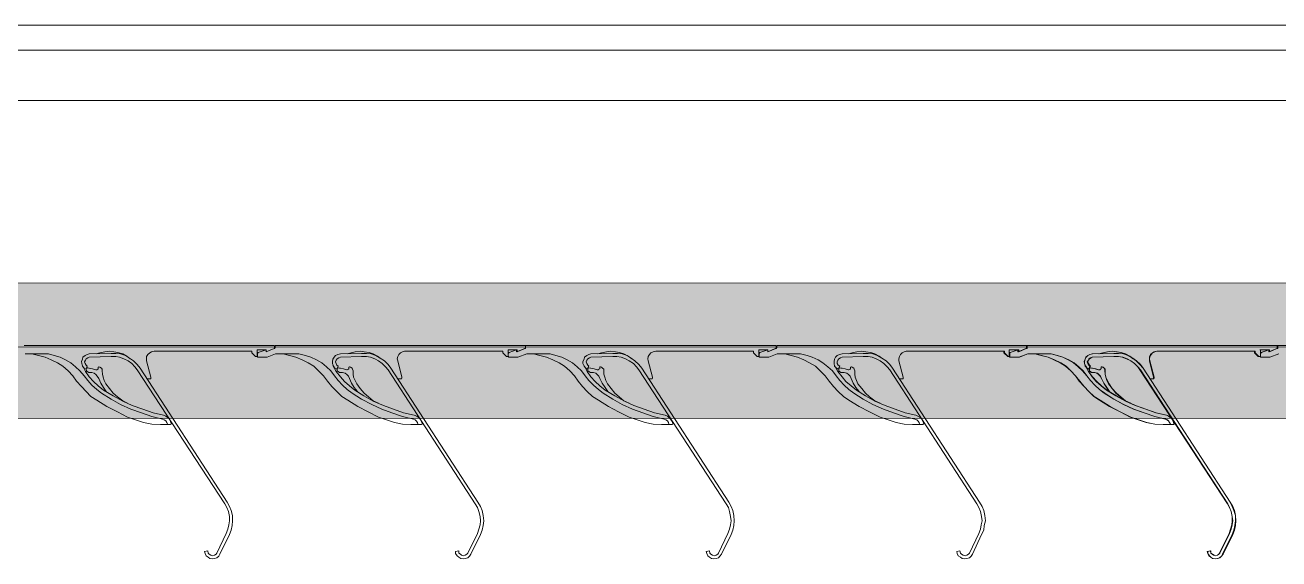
# Model space of a CAD drawing. Header units: centimetres. Extents: x -6341 to 23117, y -10090 to 8065.
# Drawn here: x 4873.56 to 4923.55, y -4090.15 to -4068.87 of the extents above; entities that cross this region are included whole.
import ezdxf

# ---------------------------------------------------------------- set-up
doc = ezdxf.new("R2010")
doc.units = ezdxf.units.CM
doc.header["$LTSCALE"] = 12.7
doc.layers.add('B Général', color=7, linetype='Continuous', lineweight=5)

# ---------------------------------------------------------------- blocks, each defined once
blk = doc.blocks.new('Groupe-200-1')
at = {"layer": 'B Général', "color": 7, "linetype": 'Continuous', "lineweight": 5}
for p, q in [((4883.461, -4081.638), (4873.513, -4081.638)), ((4893.452, -4081.638), (4883.524, -4081.638)), ((4903.464, -4081.638), (4893.515, -4081.638)), ((4913.454, -4081.638), (4903.527, -4081.638)), ((4923.445, -4081.638), (4913.497, -4081.638)), ((4923.445, -4081.638), (4913.518, -4081.638)), ((4933.457, -4081.638), (4923.508, -4081.638)), ((4873.555, -4081.976), (4874.254, -4081.976)), ((4876.116, -4081.976), (4876.984, -4081.955)), ((4876.984, -4082.082), (4876.116, -4082.103)), ((4878.699, -4081.871), (4882.593, -4081.871)), ((4882.805, -4082.082), (4882.805, -4081.807)), ((4883.207, -4082.103), (4883.546, -4081.976)), ((4883.546, -4081.976), (4884.244, -4081.976)), ((4886.128, -4081.976), (4886.975, -4081.955)), ((4886.975, -4082.082), (4886.128, -4082.103)), ((4888.689, -4081.871), (4892.605, -4081.871)), ((4892.817, -4082.082), (4892.817, -4081.807)), ((4893.198, -4082.103), (4893.557, -4081.976)), ((4893.557, -4081.976), (4894.256, -4081.976)), ((4896.119, -4081.976), (4896.986, -4081.955)), ((4896.986, -4082.082), (4896.119, -4082.103)), ((4898.701, -4081.871), (4902.596, -4081.871)), ((4902.807, -4082.082), (4902.807, -4081.807)), ((4903.21, -4082.103), (4903.548, -4081.976)), ((4903.548, -4081.976), (4904.247, -4081.976)), ((4906.13, -4081.976), (4906.977, -4081.955)), ((4906.977, -4082.082), (4906.13, -4082.103)), ((4908.692, -4081.871), (4912.608, -4081.871)), ((4912.798, -4082.082), (4912.798, -4081.807)), ((4912.798, -4082.082), (4912.798, -4081.807)), ((4913.179, -4082.103), (4913.539, -4081.976)), ((4913.2, -4082.103), (4913.539, -4081.976)), ((4913.539, -4081.976), (4914.237, -4081.976)), ((4916.1, -4081.976), (4916.968, -4081.955)), ((4916.968, -4082.082), (4916.1, -4082.103)), ((4916.121, -4081.976), (4916.968, -4081.955)), ((4916.968, -4082.082), (4916.121, -4082.103)), ((4918.682, -4081.871), (4922.577, -4081.871)), ((4918.682, -4081.871), (4922.598, -4081.871)), ((4922.81, -4082.082), (4922.81, -4081.807)), ((4923.191, -4082.103), (4923.551, -4081.976)), ((4876.031, -4082.463), (4875.989, -4082.59)), ((4881.514, -4087.945), (4878.021, -4082.611)), ((4878.148, -4082.548), (4881.619, -4087.882)), ((4886.043, -4082.463), (4885.98, -4082.59)), ((4891.504, -4087.945), (4888.033, -4082.611)), ((4888.139, -4082.548), (4891.61, -4087.882)), ((4896.034, -4082.463), (4895.97, -4082.59)), ((4901.516, -4087.945), (4898.024, -4082.611)), ((4898.151, -4082.548), (4901.622, -4087.882)), ((4906.046, -4082.463), (4905.982, -4082.59)), ((4911.507, -4087.945), (4908.035, -4082.611)), ((4908.141, -4082.548), (4911.613, -4087.882)), ((4916.015, -4082.463), (4915.973, -4082.59)), ((4916.036, -4082.463), (4915.973, -4082.59)), ((4921.497, -4087.945), (4918.005, -4082.611)), ((4921.519, -4087.945), (4918.026, -4082.611)), ((4918.132, -4082.548), (4921.603, -4087.882)), ((4918.132, -4082.548), (4921.603, -4087.882)), ((4907.655, -4083.945), (4907.443, -4083.839)), ((4918.936, -4084.792), (4919.254, -4084.792)), ((4881.196, -4089.914), (4881.577, -4089.131)), ((4891.208, -4089.914), (4891.589, -4089.131)), ((4901.199, -4089.914), (4901.58, -4089.131)), ((4911.21, -4089.914), (4911.591, -4089.131)), ((4921.18, -4089.914), (4921.561, -4089.131)), ((4921.201, -4089.914), (4921.582, -4089.131)), ((4881.704, -4089.173), (4881.323, -4089.956)), ((4891.716, -4089.173), (4891.335, -4089.956)), ((4901.707, -4089.173), (4901.326, -4089.956)), ((4911.697, -4089.173), (4911.337, -4089.956)), ((4921.688, -4089.173), (4921.307, -4089.956)), ((4921.709, -4089.173), (4921.328, -4089.956)), ((4880.709, -4089.85), (4880.836, -4089.829)), ((4890.721, -4089.85), (4890.848, -4089.829)), ((4900.712, -4089.85), (4900.839, -4089.829)), ((4910.702, -4089.85), (4910.829, -4089.829)), ((4920.693, -4089.85), (4920.82, -4089.829)), ((4920.714, -4089.85), (4920.841, -4089.829))]:
    blk.add_line(p, q, dxfattribs=at)
at = {"layer": 'B Général', "color": 7, "linetype": 'Continuous', "lineweight": 5, "flags": 128}
for points in [[(4882.805, -4081.807), (4883.165, -4081.807), (4883.165, -4081.892), (4883.482, -4081.765), (4883.503, -4081.765), (4883.503, -4081.722), (4883.503, -4081.68), (4883.482, -4081.638), (4883.461, -4081.638)], [(4882.826, -4082.061), (4882.826, -4081.976), (4882.826, -4081.955), (4882.847, -4081.913), (4883.165, -4081.807), (4883.165, -4081.892), (4883.482, -4081.765), (4883.503, -4081.765), (4883.525, -4081.722), (4883.525, -4081.638)], [(4892.817, -4081.807), (4893.177, -4081.807), (4893.177, -4081.892), (4893.473, -4081.765), (4893.494, -4081.765), (4893.515, -4081.722), (4893.515, -4081.68), (4893.494, -4081.638), (4893.452, -4081.638)], [(4892.817, -4082.061), (4892.817, -4081.976), (4892.817, -4081.955), (4892.859, -4081.913), (4893.155, -4081.807), (4893.155, -4081.892), (4893.494, -4081.765), (4893.515, -4081.765), (4893.515, -4081.722), (4893.515, -4081.638)], [(4902.807, -4081.807), (4903.167, -4081.807), (4903.167, -4081.892), (4903.463, -4081.765), (4903.485, -4081.765), (4903.506, -4081.722), (4903.506, -4081.68), (4903.485, -4081.638), (4903.463, -4081.638)], [(4902.829, -4082.061), (4902.829, -4081.976), (4902.829, -4081.955), (4902.85, -4081.913), (4903.167, -4081.807), (4903.167, -4081.892), (4903.485, -4081.765), (4903.506, -4081.765), (4903.527, -4081.722), (4903.527, -4081.638)], [(4912.798, -4081.807), (4913.179, -4081.807), (4913.179, -4081.892), (4913.475, -4081.765), (4913.497, -4081.765), (4913.497, -4081.722), (4913.497, -4081.68), (4913.497, -4081.638), (4913.454, -4081.638)], [(4912.798, -4081.807), (4913.158, -4081.807), (4913.158, -4081.892), (4913.454, -4081.765), (4913.475, -4081.765), (4913.497, -4081.722), (4913.497, -4081.68), (4913.475, -4081.638), (4913.433, -4081.638)], [(4912.798, -4082.061), (4912.798, -4081.976), (4912.798, -4081.955), (4912.84, -4081.913), (4913.137, -4081.807), (4913.137, -4081.892), (4913.475, -4081.765), (4913.497, -4081.765), (4913.497, -4081.722), (4913.497, -4081.638)], [(4912.819, -4082.061), (4912.819, -4081.976), (4912.819, -4081.955), (4912.84, -4081.913), (4913.158, -4081.807), (4913.158, -4081.892), (4913.475, -4081.765), (4913.518, -4081.765), (4913.518, -4081.722), (4913.518, -4081.638)], [(4922.789, -4081.807), (4923.149, -4081.807), (4923.149, -4081.892), (4923.466, -4081.765), (4923.487, -4081.765), (4923.487, -4081.722), (4923.487, -4081.68), (4923.466, -4081.638), (4923.445, -4081.638)], [(4922.81, -4082.061), (4922.81, -4081.976), (4922.81, -4081.955), (4922.831, -4081.913), (4923.149, -4081.807), (4923.149, -4081.892), (4923.466, -4081.765), (4923.487, -4081.765), (4923.508, -4081.722), (4923.508, -4081.638)], [(4922.81, -4081.807), (4923.17, -4081.807), (4923.17, -4081.892), (4923.466, -4081.765), (4923.487, -4081.765), (4923.508, -4081.722), (4923.508, -4081.68), (4923.487, -4081.638), (4923.445, -4081.638)], [(4922.81, -4082.061), (4922.81, -4081.976), (4922.81, -4081.955), (4922.852, -4081.913), (4923.149, -4081.807), (4923.149, -4081.892), (4923.487, -4081.765), (4923.508, -4081.765), (4923.508, -4081.722), (4923.508, -4081.638)], [(4873.576, -4081.976), (4873.83, -4081.976), (4874.084, -4082.04), (4874.359, -4082.103), (4874.592, -4082.209), (4874.846, -4082.336), (4875.058, -4082.463), (4875.27, -4082.654), (4875.46, -4082.844), (4875.608, -4083.056), (4875.799, -4083.268), (4875.989, -4083.479), (4876.18, -4083.67), (4876.413, -4083.818), (4876.815, -4084.072), (4877.238, -4084.284), (4877.64, -4084.495)], [(4874.254, -4081.976), (4874.486, -4081.976), (4874.719, -4082.04), (4874.952, -4082.103), (4875.164, -4082.209), (4875.375, -4082.336), (4875.566, -4082.484), (4875.735, -4082.654), (4875.905, -4082.844), (4876.053, -4083.035), (4876.222, -4083.225), (4876.413, -4083.395), (4876.603, -4083.543), (4876.984, -4083.776), (4877.365, -4083.987), (4877.767, -4084.178), (4878.191, -4084.326), (4878.614, -4084.474), (4879.037, -4084.58), (4879.101, -4084.601), (4879.164, -4084.643), (4879.207, -4084.707), (4879.228, -4084.77), (4879.228, -4084.792), (4879.27, -4084.792), (4879.334, -4084.792), (4879.355, -4084.792), (4879.376, -4084.77), (4879.376, -4084.749), (4879.355, -4084.665), (4879.312, -4084.58), (4879.228, -4084.516), (4879.164, -4084.453), (4879.08, -4084.411), (4878.656, -4084.326), (4878.254, -4084.178), (4877.831, -4084.03), (4877.45, -4083.86), (4877.069, -4083.649), (4876.688, -4083.416), (4876.476, -4083.246), (4876.286, -4083.077), (4876.116, -4082.887), (4875.968, -4082.675), (4875.841, -4082.442)], [(4875.989, -4082.59), (4875.904, -4082.527), (4875.841, -4082.463), (4875.82, -4082.357), (4875.799, -4082.273), (4875.841, -4082.188), (4875.862, -4082.103), (4875.947, -4082.04), (4876.031, -4081.998), (4876.116, -4081.976)], [(4876.116, -4082.103), (4876.053, -4082.125), (4875.989, -4082.167), (4875.968, -4082.23), (4875.926, -4082.294), (4875.947, -4082.357), (4875.989, -4082.421), (4876.031, -4082.463)], [(4876.391, -4081.976), (4876.54, -4081.934), (4876.73, -4081.892), (4876.921, -4081.871), (4877.09, -4081.892), (4877.259, -4081.913), (4877.45, -4081.976), (4877.619, -4082.061), (4877.746, -4082.167)], [(4876.984, -4081.955), (4877.174, -4081.955), (4877.365, -4081.976), (4877.555, -4082.04), (4877.725, -4082.146), (4877.873, -4082.252), (4878.021, -4082.4), (4878.148, -4082.548)], [(4878.021, -4082.611), (4877.936, -4082.484), (4877.809, -4082.357), (4877.661, -4082.252), (4877.492, -4082.167), (4877.323, -4082.103), (4877.174, -4082.082), (4876.984, -4082.082)], [(4878.423, -4082.971), (4878.529, -4082.971), (4878.572, -4082.971), (4878.572, -4082.929), (4878.572, -4082.908), (4878.402, -4082.252), (4878.402, -4082.167), (4878.402, -4082.082), (4878.445, -4081.998), (4878.529, -4081.934), (4878.593, -4081.892), (4878.699, -4081.871)], [(4882.593, -4081.871), (4882.593, -4081.934), (4882.741, -4082.082), (4882.805, -4082.082)], [(4882.826, -4082.061), (4882.826, -4082.103), (4882.868, -4082.103), (4883.144, -4082.103), (4883.207, -4082.103)], [(4883.567, -4081.976), (4883.842, -4081.976), (4884.096, -4082.04), (4884.35, -4082.103), (4884.604, -4082.209), (4884.837, -4082.336), (4885.07, -4082.463), (4885.26, -4082.654), (4885.451, -4082.844), (4885.62, -4083.056), (4885.789, -4083.268), (4885.98, -4083.479), (4886.191, -4083.67), (4886.424, -4083.818), (4886.826, -4084.072), (4887.229, -4084.284), (4887.652, -4084.495)], [(4884.244, -4081.976), (4884.477, -4081.976), (4884.731, -4082.04)], [(4884.731, -4082.04), (4884.943, -4082.103), (4885.175, -4082.209), (4885.387, -4082.336), (4885.578, -4082.484), (4885.747, -4082.654), (4885.895, -4082.844), (4886.043, -4083.035), (4886.213, -4083.225), (4886.403, -4083.395), (4886.594, -4083.543), (4886.975, -4083.776), (4887.377, -4083.987), (4887.779, -4084.178), (4888.181, -4084.326), (4888.604, -4084.474), (4889.049, -4084.58), (4889.112, -4084.601), (4889.155, -4084.643), (4889.197, -4084.707), (4889.218, -4084.77), (4889.239, -4084.792), (4889.261, -4084.792), (4889.324, -4084.792), (4889.366, -4084.792), (4889.388, -4084.77), (4889.388, -4084.749), (4889.366, -4084.665), (4889.303, -4084.58), (4889.239, -4084.516), (4889.176, -4084.453), (4889.07, -4084.411), (4888.647, -4084.326), (4888.245, -4084.178), (4887.842, -4084.03), (4887.44, -4083.86), (4887.059, -4083.649), (4886.699, -4083.416), (4886.488, -4083.246), (4886.297, -4083.077), (4886.128, -4082.887), (4885.959, -4082.675), (4885.832, -4082.442)], [(4885.98, -4082.59), (4885.895, -4082.527), (4885.853, -4082.463), (4885.81, -4082.357), (4885.81, -4082.273), (4885.832, -4082.188), (4885.874, -4082.103), (4885.937, -4082.04), (4886.022, -4081.998), (4886.128, -4081.976)], [(4886.128, -4082.103), (4886.064, -4082.125), (4886.001, -4082.167), (4885.959, -4082.23), (4885.937, -4082.294), (4885.959, -4082.357), (4885.98, -4082.421), (4886.043, -4082.463)], [(4886.403, -4081.976), (4886.551, -4081.934), (4886.721, -4081.892), (4886.911, -4081.871), (4887.08, -4081.892), (4887.271, -4081.913), (4887.44, -4081.976), (4887.61, -4082.061), (4887.758, -4082.167)], [(4886.975, -4081.955), (4887.165, -4081.955), (4887.356, -4081.976), (4887.546, -4082.04), (4887.715, -4082.146), (4887.885, -4082.252), (4888.033, -4082.4), (4888.139, -4082.548)], [(4888.033, -4082.611), (4887.927, -4082.484), (4887.8, -4082.357), (4887.652, -4082.252), (4887.504, -4082.167), (4887.334, -4082.103), (4887.165, -4082.082), (4886.975, -4082.082)], [(4888.414, -4082.971), (4888.541, -4082.971), (4888.562, -4082.971), (4888.583, -4082.929), (4888.583, -4082.908), (4888.414, -4082.252), (4888.393, -4082.167), (4888.414, -4082.082), (4888.456, -4081.998), (4888.52, -4081.934), (4888.604, -4081.892), (4888.689, -4081.871)], [(4892.605, -4081.871), (4892.605, -4081.934), (4892.753, -4082.082), (4892.817, -4082.082)], [(4892.817, -4082.061), (4892.838, -4082.103), (4892.859, -4082.103), (4893.134, -4082.103), (4893.198, -4082.103)], [(4893.558, -4081.976), (4893.833, -4081.976), (4894.087, -4082.04), (4894.341, -4082.103), (4894.595, -4082.209), (4894.849, -4082.336), (4895.06, -4082.463), (4895.272, -4082.654), (4895.463, -4082.844), (4895.611, -4083.056), (4895.78, -4083.268), (4895.971, -4083.479), (4896.182, -4083.67), (4896.415, -4083.818), (4896.817, -4084.072), (4897.219, -4084.284), (4897.643, -4084.495)], [(4894.256, -4081.976), (4894.489, -4081.976), (4894.722, -4082.04), (4894.954, -4082.103), (4895.166, -4082.209), (4895.378, -4082.336), (4895.568, -4082.484), (4895.738, -4082.654), (4895.886, -4082.844), (4896.034, -4083.035), (4896.224, -4083.225), (4896.415, -4083.395), (4896.605, -4083.543), (4896.986, -4083.776), (4897.367, -4083.987), (4897.77, -4084.178), (4898.193, -4084.326), (4898.595, -4084.474), (4899.04, -4084.58), (4899.103, -4084.601), (4899.167, -4084.643), (4899.209, -4084.707), (4899.23, -4084.77), (4899.23, -4084.792), (4899.272, -4084.792), (4899.336, -4084.792), (4899.357, -4084.792), (4899.378, -4084.77), (4899.378, -4084.749), (4899.357, -4084.665), (4899.294, -4084.58), (4899.23, -4084.516), (4899.167, -4084.453), (4899.082, -4084.411), (4898.659, -4084.326), (4898.235, -4084.178), (4897.833, -4084.03), (4897.452, -4083.86), (4897.071, -4083.649), (4896.69, -4083.416), (4896.478, -4083.246), (4896.288, -4083.077), (4896.119, -4082.887), (4895.97, -4082.675), (4895.843, -4082.442)], [(4895.97, -4082.59), (4895.907, -4082.527), (4895.843, -4082.463), (4895.801, -4082.357), (4895.801, -4082.273), (4895.843, -4082.188), (4895.865, -4082.103), (4895.949, -4082.04), (4896.034, -4081.998), (4896.119, -4081.976)], [(4896.119, -4082.103), (4896.055, -4082.125), (4895.992, -4082.167), (4895.949, -4082.23), (4895.928, -4082.294), (4895.949, -4082.357), (4895.992, -4082.421), (4896.034, -4082.463)], [(4896.394, -4081.976), (4896.542, -4081.934), (4896.732, -4081.892), (4896.902, -4081.871), (4897.092, -4081.892), (4897.262, -4081.913)], [(4896.986, -4081.955), (4897.177, -4081.955), (4897.367, -4081.976), (4897.558, -4082.04), (4897.727, -4082.146), (4897.875, -4082.252), (4898.024, -4082.4), (4898.151, -4082.548)], [(4898.024, -4082.611), (4897.939, -4082.484), (4897.812, -4082.357), (4897.643, -4082.252), (4897.494, -4082.167), (4897.325, -4082.103), (4897.156, -4082.082), (4896.986, -4082.082)], [(4897.262, -4081.913), (4897.431, -4081.976), (4897.6, -4082.061), (4897.749, -4082.167)], [(4898.426, -4082.971), (4898.532, -4082.971), (4898.553, -4082.971), (4898.574, -4082.929), (4898.574, -4082.908), (4898.405, -4082.252), (4898.384, -4082.167), (4898.405, -4082.082), (4898.447, -4081.998), (4898.511, -4081.934), (4898.595, -4081.892), (4898.701, -4081.871)], [(4902.596, -4081.871), (4902.596, -4081.934), (4902.744, -4082.082), (4902.807, -4082.082)], [(4902.829, -4082.061), (4902.829, -4082.103), (4902.871, -4082.103), (4903.125, -4082.103), (4903.21, -4082.103)], [(4903.569, -4081.976), (4903.844, -4081.976), (4904.098, -4082.04), (4904.352, -4082.103), (4904.606, -4082.209), (4904.839, -4082.336), (4905.072, -4082.463), (4905.263, -4082.654), (4905.453, -4082.844), (4905.622, -4083.056), (4905.792, -4083.268), (4905.982, -4083.479), (4906.194, -4083.67), (4906.406, -4083.818), (4906.808, -4084.072), (4907.231, -4084.284), (4907.654, -4084.495)], [(4904.247, -4081.976), (4904.48, -4081.976), (4904.734, -4082.04), (4904.945, -4082.103), (4905.178, -4082.209), (4905.369, -4082.336), (4905.559, -4082.484), (4905.75, -4082.654), (4905.898, -4082.844), (4906.046, -4083.035), (4906.215, -4083.225), (4906.406, -4083.395), (4906.596, -4083.543), (4906.977, -4083.776), (4907.358, -4083.987), (4907.782, -4084.178), (4908.184, -4084.326), (4908.607, -4084.474), (4909.03, -4084.58), (4909.115, -4084.601), (4909.157, -4084.643), (4909.2, -4084.707), (4909.221, -4084.77), (4909.242, -4084.792), (4909.263, -4084.792), (4909.327, -4084.792), (4909.369, -4084.792), (4909.369, -4084.77), (4909.39, -4084.749), (4909.348, -4084.665), (4909.306, -4084.58), (4909.242, -4084.516), (4909.157, -4084.453), (4909.073, -4084.411), (4908.649, -4084.326), (4908.247, -4084.178), (4907.845, -4084.03), (4907.443, -4083.86), (4907.062, -4083.649), (4906.702, -4083.416), (4906.49, -4083.246), (4906.279, -4083.077), (4906.131, -4082.887), (4905.961, -4082.675), (4905.834, -4082.442)], [(4905.982, -4082.59), (4905.898, -4082.527), (4905.834, -4082.463), (4905.813, -4082.357), (4905.813, -4082.273), (4905.834, -4082.188), (4905.876, -4082.103), (4905.94, -4082.04), (4906.025, -4081.998), (4906.13, -4081.976)], [(4906.13, -4082.103), (4906.067, -4082.125), (4906.003, -4082.167), (4905.961, -4082.23), (4905.94, -4082.294), (4905.94, -4082.357), (4905.982, -4082.421), (4906.046, -4082.463)], [(4906.385, -4081.976), (4906.533, -4081.934), (4906.723, -4081.892), (4906.914, -4081.871), (4907.083, -4081.892), (4907.274, -4081.913), (4907.443, -4081.976), (4907.612, -4082.061), (4907.76, -4082.167)], [(4906.977, -4081.955), (4907.168, -4081.955), (4907.358, -4081.976), (4907.549, -4082.04), (4907.718, -4082.146), (4907.887, -4082.252), (4908.035, -4082.4), (4908.141, -4082.548)], [(4908.035, -4082.611), (4907.93, -4082.484), (4907.803, -4082.357), (4907.654, -4082.252), (4907.485, -4082.167), (4907.337, -4082.103), (4907.168, -4082.082), (4906.977, -4082.082)], [(4908.417, -4082.971), (4908.544, -4082.971), (4908.565, -4082.971), (4908.565, -4082.929), (4908.565, -4082.908), (4908.395, -4082.252), (4908.395, -4082.167), (4908.417, -4082.082), (4908.459, -4081.998), (4908.522, -4081.934), (4908.607, -4081.892), (4908.692, -4081.871)], [(4912.586, -4081.871), (4912.586, -4081.934), (4912.735, -4082.082), (4912.798, -4082.082)], [(4912.608, -4081.871), (4912.608, -4081.934), (4912.756, -4082.082), (4912.798, -4082.082)], [(4912.798, -4082.061), (4912.819, -4082.103), (4912.862, -4082.103), (4913.116, -4082.103), (4913.179, -4082.103)], [(4912.819, -4082.061), (4912.819, -4082.103), (4912.862, -4082.103), (4913.137, -4082.103), (4913.2, -4082.103)], [(4913.56, -4081.976), (4913.814, -4081.976), (4914.068, -4082.04), (4914.343, -4082.103), (4914.576, -4082.209), (4914.83, -4082.336), (4915.042, -4082.463), (4915.253, -4082.654), (4915.444, -4082.844), (4915.592, -4083.056), (4915.783, -4083.268), (4915.973, -4083.479), (4916.164, -4083.67), (4916.396, -4083.818), (4916.799, -4084.072), (4917.222, -4084.284), (4917.624, -4084.495)], [(4913.56, -4081.976), (4913.835, -4081.976), (4914.089, -4082.04), (4914.343, -4082.103), (4914.597, -4082.209), (4914.851, -4082.336), (4915.063, -4082.463), (4915.253, -4082.654), (4915.444, -4082.844), (4915.613, -4083.056), (4915.783, -4083.268), (4915.973, -4083.479), (4916.185, -4083.67), (4916.418, -4083.818), (4916.82, -4084.072), (4917.222, -4084.284), (4917.645, -4084.495)], [(4914.237, -4081.976), (4914.47, -4081.976), (4914.703, -4082.04), (4914.936, -4082.103), (4915.148, -4082.209), (4915.359, -4082.336), (4915.55, -4082.484), (4915.719, -4082.654), (4915.888, -4082.844), (4916.037, -4083.035), (4916.206, -4083.225), (4916.396, -4083.395), (4916.587, -4083.543), (4916.968, -4083.776), (4917.349, -4083.987), (4917.751, -4084.178), (4918.174, -4084.326), (4918.598, -4084.474), (4919.021, -4084.58), (4919.085, -4084.601), (4919.148, -4084.643), (4919.19, -4084.707), (4919.212, -4084.77), (4919.212, -4084.792), (4919.254, -4084.792), (4919.317, -4084.792), (4919.339, -4084.792), (4919.36, -4084.77), (4919.36, -4084.749), (4919.339, -4084.665), (4919.296, -4084.58), (4919.212, -4084.516), (4919.148, -4084.453), (4919.063, -4084.411), (4918.64, -4084.326), (4918.238, -4084.178), (4917.815, -4084.03), (4917.434, -4083.86), (4917.053, -4083.649), (4916.672, -4083.416), (4916.46, -4083.246), (4916.269, -4083.077), (4916.1, -4082.887), (4915.952, -4082.675), (4915.825, -4082.442)], [(4914.237, -4081.976), (4914.47, -4081.976), (4914.724, -4082.04), (4914.936, -4082.103), (4915.169, -4082.209), (4915.38, -4082.336), (4915.571, -4082.484), (4915.74, -4082.654), (4915.888, -4082.844), (4916.037, -4083.035), (4916.206, -4083.225), (4916.396, -4083.395), (4916.608, -4083.543), (4916.968, -4083.776), (4917.37, -4083.987), (4917.772, -4084.178), (4918.174, -4084.326), (4918.598, -4084.474), (4919.042, -4084.58), (4919.106, -4084.601), (4919.148, -4084.643), (4919.19, -4084.707), (4919.233, -4084.77), (4919.233, -4084.792), (4919.254, -4084.792), (4919.317, -4084.792), (4919.36, -4084.792), (4919.381, -4084.77), (4919.381, -4084.749), (4919.36, -4084.665), (4919.296, -4084.58), (4919.233, -4084.516), (4919.169, -4084.453), (4919.063, -4084.411), (4918.661, -4084.326), (4918.238, -4084.178), (4917.836, -4084.03), (4917.455, -4083.86), (4917.074, -4083.649), (4916.693, -4083.416), (4916.481, -4083.246), (4916.291, -4083.077), (4916.121, -4082.887), (4915.952, -4082.675), (4915.825, -4082.442)], [(4915.973, -4082.59), (4915.888, -4082.527), (4915.825, -4082.463), (4915.804, -4082.357), (4915.782, -4082.273), (4915.825, -4082.188), (4915.846, -4082.103), (4915.931, -4082.04), (4916.015, -4081.998), (4916.1, -4081.976)], [(4915.973, -4082.59), (4915.888, -4082.527), (4915.846, -4082.463), (4915.804, -4082.357), (4915.804, -4082.273), (4915.825, -4082.188), (4915.867, -4082.103), (4915.931, -4082.04), (4916.015, -4081.998), (4916.121, -4081.976)], [(4916.1, -4082.103), (4916.036, -4082.125), (4915.973, -4082.167), (4915.952, -4082.23), (4915.909, -4082.294), (4915.931, -4082.357), (4915.973, -4082.421), (4916.015, -4082.463)], [(4916.121, -4082.103), (4916.058, -4082.125), (4915.994, -4082.167), (4915.952, -4082.23), (4915.931, -4082.294), (4915.952, -4082.357), (4915.994, -4082.421), (4916.036, -4082.463)], [(4916.375, -4081.976), (4916.523, -4081.934), (4916.714, -4081.892), (4916.904, -4081.871), (4917.074, -4081.892), (4917.243, -4081.913), (4917.434, -4081.976), (4917.603, -4082.061), (4917.73, -4082.167)], [(4916.396, -4081.976), (4916.545, -4081.934), (4916.714, -4081.892), (4916.904, -4081.871), (4917.095, -4081.892), (4917.264, -4081.913), (4917.434, -4081.976), (4917.603, -4082.061), (4917.751, -4082.167)], [(4916.968, -4081.955), (4917.158, -4081.955), (4917.349, -4081.976), (4917.539, -4082.04), (4917.709, -4082.146), (4917.857, -4082.252), (4918.005, -4082.4), (4918.132, -4082.548)], [(4916.968, -4081.955), (4917.158, -4081.955), (4917.349, -4081.976), (4917.539, -4082.04), (4917.73, -4082.146), (4917.878, -4082.252), (4918.026, -4082.4), (4918.132, -4082.548)], [(4918.005, -4082.611), (4917.92, -4082.484), (4917.793, -4082.357), (4917.645, -4082.252), (4917.476, -4082.167), (4917.306, -4082.103), (4917.158, -4082.082), (4916.968, -4082.082)], [(4918.026, -4082.611), (4917.92, -4082.484), (4917.793, -4082.357), (4917.645, -4082.252), (4917.497, -4082.167), (4917.328, -4082.103), (4917.158, -4082.082), (4916.968, -4082.082)], [(4918.407, -4082.971), (4918.513, -4082.971), (4918.555, -4082.971), (4918.555, -4082.929), (4918.555, -4082.908), (4918.386, -4082.252), (4918.386, -4082.167), (4918.386, -4082.082), (4918.428, -4081.998), (4918.513, -4081.934), (4918.577, -4081.892), (4918.682, -4081.871)], [(4918.407, -4082.971), (4918.534, -4082.971), (4918.555, -4082.971), (4918.577, -4082.929), (4918.577, -4082.908), (4918.407, -4082.252), (4918.386, -4082.167), (4918.407, -4082.082), (4918.45, -4081.998), (4918.513, -4081.934), (4918.598, -4081.892), (4918.682, -4081.871)], [(4922.577, -4081.871), (4922.577, -4081.934), (4922.725, -4082.082), (4922.789, -4082.082)], [(4922.598, -4081.871), (4922.598, -4081.934), (4922.746, -4082.082), (4922.81, -4082.082)], [(4922.81, -4082.061), (4922.81, -4082.103), (4922.852, -4082.103), (4923.127, -4082.103), (4923.191, -4082.103)], [(4922.81, -4082.061), (4922.831, -4082.103), (4922.873, -4082.103), (4923.127, -4082.103), (4923.191, -4082.103)], [(4876.624, -4082.654), (4876.624, -4082.59), (4876.603, -4082.548), (4876.54, -4082.506), (4876.497, -4082.484), (4876.497, -4082.484), (4876.476, -4082.506), (4876.476, -4082.569), (4876.455, -4082.59), (4876.413, -4082.611), (4876.37, -4082.611), (4876.243, -4082.569), (4876.116, -4082.548), (4876.095, -4082.548), (4876.053, -4082.527), (4876.032, -4082.527), (4876.032, -4082.548), (4876.01, -4082.548), (4875.989, -4082.59), (4876.01, -4082.654), (4876.032, -4082.675), (4876.095, -4082.717), (4876.116, -4082.717), (4876.137, -4082.717), (4876.222, -4082.717), (4876.307, -4082.738), (4876.37, -4082.802), (4876.434, -4082.865), (4876.497, -4082.95), (4876.582, -4083.141), (4876.688, -4083.31), (4876.794, -4083.479)], [(4886.636, -4082.654), (4886.615, -4082.59), (4886.594, -4082.548), (4886.53, -4082.506), (4886.509, -4082.484), (4886.488, -4082.484), (4886.467, -4082.506), (4886.467, -4082.569), (4886.445, -4082.59), (4886.403, -4082.611), (4886.382, -4082.611), (4886.255, -4082.569), (4886.128, -4082.548), (4886.086, -4082.548), (4886.043, -4082.527), (4886.022, -4082.527), (4886.022, -4082.548), (4886.001, -4082.548), (4886.001, -4082.59), (4886.001, -4082.654), (4886.043, -4082.675), (4886.086, -4082.717), (4886.128, -4082.717), (4886.128, -4082.717), (4886.213, -4082.717), (4886.318, -4082.738), (4886.382, -4082.802), (4886.445, -4082.865), (4886.488, -4082.95), (4886.572, -4083.141), (4886.678, -4083.31), (4886.805, -4083.479)], [(4896.627, -4082.654), (4896.627, -4082.59), (4896.584, -4082.548), (4896.542, -4082.506), (4896.5, -4082.484), (4896.479, -4082.484), (4896.479, -4082.506), (4896.479, -4082.569), (4896.436, -4082.59), (4896.415, -4082.611), (4896.373, -4082.611), (4896.246, -4082.569), (4896.119, -4082.548), (4896.098, -4082.548), (4896.034, -4082.527), (4896.034, -4082.527), (4896.013, -4082.548), (4896.013, -4082.548), (4895.992, -4082.59), (4895.992, -4082.654), (4896.034, -4082.675), (4896.098, -4082.717), (4896.119, -4082.717), (4896.119, -4082.717), (4896.225, -4082.717), (4896.309, -4082.738), (4896.373, -4082.802), (4896.436, -4082.865), (4896.479, -4082.95), (4896.563, -4083.141), (4896.69, -4083.31), (4896.796, -4083.479)], [(4906.639, -4082.654), (4906.617, -4082.59), (4906.596, -4082.548), (4906.533, -4082.506), (4906.512, -4082.484), (4906.49, -4082.484), (4906.469, -4082.506), (4906.469, -4082.569), (4906.448, -4082.59), (4906.406, -4082.611), (4906.385, -4082.611), (4906.258, -4082.569), (4906.131, -4082.548), (4906.088, -4082.548), (4906.046, -4082.527), (4906.025, -4082.527), (4906.025, -4082.548), (4906.004, -4082.548), (4906.004, -4082.59), (4906.004, -4082.654), (4906.025, -4082.675), (4906.088, -4082.717), (4906.131, -4082.717), (4906.131, -4082.717), (4906.215, -4082.717), (4906.321, -4082.738), (4906.385, -4082.802), (4906.448, -4082.865), (4906.49, -4082.95), (4906.575, -4083.141), (4906.681, -4083.31), (4906.808, -4083.479)], [(4916.608, -4082.654), (4916.608, -4082.59), (4916.587, -4082.548), (4916.523, -4082.506), (4916.481, -4082.484), (4916.481, -4082.484), (4916.46, -4082.506), (4916.46, -4082.569), (4916.439, -4082.59), (4916.396, -4082.611), (4916.354, -4082.611), (4916.227, -4082.569), (4916.1, -4082.548), (4916.079, -4082.548), (4916.037, -4082.527), (4916.015, -4082.527), (4916.015, -4082.548), (4915.994, -4082.548), (4915.973, -4082.59), (4915.994, -4082.654), (4916.015, -4082.675), (4916.079, -4082.717), (4916.1, -4082.717), (4916.121, -4082.717), (4916.206, -4082.717), (4916.291, -4082.738), (4916.354, -4082.802), (4916.418, -4082.865), (4916.481, -4082.95), (4916.566, -4083.141), (4916.672, -4083.31), (4916.777, -4083.479)], [(4916.629, -4082.654), (4916.629, -4082.59), (4916.587, -4082.548), (4916.545, -4082.506), (4916.502, -4082.484), (4916.481, -4082.484), (4916.46, -4082.506), (4916.46, -4082.569), (4916.439, -4082.59), (4916.418, -4082.611), (4916.375, -4082.611), (4916.248, -4082.569), (4916.121, -4082.548), (4916.079, -4082.548), (4916.037, -4082.527), (4916.015, -4082.527), (4916.015, -4082.548), (4916.015, -4082.548), (4915.994, -4082.59), (4915.994, -4082.654), (4916.037, -4082.675), (4916.079, -4082.717), (4916.121, -4082.717), (4916.121, -4082.717), (4916.206, -4082.717), (4916.312, -4082.738), (4916.375, -4082.802), (4916.439, -4082.865), (4916.481, -4082.95), (4916.566, -4083.141), (4916.693, -4083.31), (4916.799, -4083.479)], [(4877.64, -4083.945), (4877.45, -4083.839), (4877.238, -4083.691), (4877.069, -4083.543), (4876.921, -4083.352), (4876.772, -4083.162), (4876.709, -4083.035), (4876.667, -4082.908), (4876.645, -4082.781), (4876.624, -4082.654)], [(4887.652, -4083.945), (4887.44, -4083.839), (4887.25, -4083.691), (4887.08, -4083.543), (4886.911, -4083.352), (4886.784, -4083.162), (4886.721, -4083.035), (4886.657, -4082.908), (4886.636, -4082.781), (4886.636, -4082.654)], [(4897.643, -4083.945), (4897.431, -4083.839), (4897.241, -4083.691), (4897.071, -4083.543), (4896.923, -4083.352), (4896.775, -4083.162), (4896.711, -4083.035), (4896.669, -4082.908), (4896.627, -4082.781), (4896.627, -4082.654)], [(4907.443, -4083.839), (4907.231, -4083.691), (4907.062, -4083.543), (4906.914, -4083.352), (4906.765, -4083.162), (4906.702, -4083.035), (4906.66, -4082.908), (4906.638, -4082.781), (4906.638, -4082.654)], [(4917.624, -4083.945), (4917.434, -4083.839), (4917.222, -4083.691), (4917.053, -4083.543), (4916.904, -4083.352), (4916.756, -4083.162), (4916.693, -4083.035), (4916.65, -4082.908), (4916.629, -4082.781), (4916.608, -4082.654)], [(4917.645, -4083.945), (4917.434, -4083.839), (4917.243, -4083.691), (4917.074, -4083.543), (4916.904, -4083.352), (4916.777, -4083.162), (4916.714, -4083.035), (4916.65, -4082.908), (4916.629, -4082.781), (4916.629, -4082.654)], [(4877.64, -4084.495), (4877.958, -4084.601), (4878.275, -4084.707), (4878.614, -4084.77), (4878.953, -4084.792), (4879.27, -4084.792)], [(4887.652, -4084.495), (4887.969, -4084.601), (4888.287, -4084.707), (4888.604, -4084.77), (4888.943, -4084.792), (4889.261, -4084.792)], [(4897.643, -4084.495), (4897.96, -4084.601), (4898.278, -4084.707), (4898.595, -4084.77), (4898.934, -4084.792), (4899.273, -4084.792)], [(4907.654, -4084.495), (4907.972, -4084.601), (4908.289, -4084.707), (4908.607, -4084.77), (4908.946, -4084.792), (4909.263, -4084.792)], [(4917.624, -4084.495), (4917.942, -4084.601), (4918.259, -4084.707), (4918.598, -4084.77), (4918.936, -4084.792), (4919.254, -4084.792)], [(4917.645, -4084.495), (4917.963, -4084.601), (4918.28, -4084.707), (4918.598, -4084.77), (4918.936, -4084.792)], [(4881.577, -4089.131), (4881.641, -4088.961), (4881.683, -4088.792), (4881.704, -4088.623), (4881.704, -4088.453), (4881.662, -4088.263), (4881.598, -4088.094), (4881.514, -4087.945)], [(4881.619, -4087.882), (4881.704, -4088.051), (4881.768, -4088.221), (4881.831, -4088.411), (4881.831, -4088.623), (4881.81, -4088.813), (4881.768, -4089.004), (4881.704, -4089.173)], [(4891.589, -4089.131), (4891.652, -4088.961), (4891.695, -4088.792), (4891.716, -4088.623), (4891.695, -4088.453), (4891.652, -4088.263), (4891.589, -4088.094), (4891.504, -4087.945)], [(4891.61, -4087.882), (4891.716, -4088.051), (4891.779, -4088.221), (4891.822, -4088.411), (4891.843, -4088.623), (4891.822, -4088.813), (4891.779, -4089.004), (4891.716, -4089.173)], [(4901.58, -4089.131), (4901.643, -4088.961), (4901.685, -4088.792), (4901.707, -4088.623), (4901.685, -4088.453), (4901.643, -4088.263), (4901.601, -4088.094), (4901.516, -4087.945)], [(4901.622, -4087.882), (4901.707, -4088.051), (4901.77, -4088.221), (4901.812, -4088.411), (4901.834, -4088.623), (4901.812, -4088.813), (4901.77, -4089.004), (4901.707, -4089.173)], [(4911.591, -4089.131), (4911.655, -4088.961), (4911.676, -4088.792), (4911.718, -4088.623), (4911.697, -4088.453), (4911.655, -4088.263), (4911.591, -4088.094), (4911.507, -4087.945)], [(4911.613, -4087.882), (4911.718, -4088.051), (4911.782, -4088.221), (4911.824, -4088.411), (4911.845, -4088.623), (4911.803, -4088.813), (4911.782, -4089.004), (4911.697, -4089.173)], [(4921.561, -4089.131), (4921.624, -4088.961), (4921.667, -4088.792), (4921.688, -4088.623), (4921.688, -4088.453), (4921.646, -4088.263), (4921.582, -4088.094), (4921.497, -4087.945)], [(4921.582, -4089.131), (4921.646, -4088.961), (4921.688, -4088.792), (4921.709, -4088.623), (4921.688, -4088.453), (4921.646, -4088.263), (4921.582, -4088.094), (4921.519, -4087.945)], [(4921.603, -4087.882), (4921.688, -4088.051), (4921.751, -4088.221), (4921.815, -4088.411), (4921.815, -4088.623), (4921.794, -4088.813), (4921.751, -4089.004), (4921.688, -4089.173)], [(4921.603, -4087.882), (4921.709, -4088.051), (4921.773, -4088.221), (4921.815, -4088.411), (4921.836, -4088.623), (4921.815, -4088.813), (4921.773, -4089.004), (4921.709, -4089.173)], [(4881.323, -4089.956), (4881.281, -4090.041), (4881.196, -4090.104), (4881.111, -4090.126), (4881.027, -4090.147), (4880.921, -4090.126), (4880.857, -4090.083), (4880.773, -4090.02), (4880.73, -4089.935), (4880.709, -4089.85)], [(4880.836, -4089.829), (4880.857, -4089.914), (4880.9, -4089.956), (4880.963, -4089.999), (4881.048, -4090.02), (4881.111, -4089.999), (4881.175, -4089.956), (4881.196, -4089.914)], [(4891.335, -4089.956), (4891.271, -4090.041), (4891.208, -4090.104), (4891.102, -4090.126), (4891.017, -4090.147), (4890.933, -4090.126), (4890.848, -4090.083), (4890.785, -4090.02), (4890.721, -4089.935), (4890.721, -4089.85)], [(4890.848, -4089.829), (4890.848, -4089.914), (4890.912, -4089.956), (4890.954, -4089.999), (4891.039, -4090.02), (4891.102, -4089.999), (4891.166, -4089.956), (4891.208, -4089.914)], [(4901.326, -4089.956), (4901.262, -4090.041), (4901.199, -4090.104), (4901.114, -4090.126), (4901.008, -4090.147), (4900.923, -4090.126), (4900.839, -4090.083), (4900.775, -4090.02), (4900.733, -4089.935), (4900.712, -4089.85)], [(4900.839, -4089.829), (4900.86, -4089.914), (4900.902, -4089.956), (4900.966, -4089.999), (4901.029, -4090.02), (4901.114, -4089.999), (4901.177, -4089.956), (4901.199, -4089.914)], [(4911.337, -4089.956), (4911.274, -4090.041), (4911.21, -4090.104), (4911.105, -4090.126), (4911.02, -4090.147), (4910.914, -4090.126), (4910.851, -4090.083), (4910.766, -4090.02), (4910.724, -4089.935), (4910.702, -4089.85)], [(4910.829, -4089.829), (4910.851, -4089.914), (4910.893, -4089.956), (4910.956, -4089.999), (4911.041, -4090.02), (4911.105, -4089.999), (4911.168, -4089.956), (4911.21, -4089.914)], [(4921.307, -4089.956), (4921.265, -4090.041), (4921.18, -4090.104), (4921.095, -4090.126), (4921.011, -4090.147), (4920.905, -4090.126), (4920.841, -4090.083), (4920.757, -4090.02), (4920.714, -4089.935), (4920.693, -4089.85)], [(4921.328, -4089.956), (4921.265, -4090.041), (4921.201, -4090.104), (4921.116, -4090.126), (4921.011, -4090.147), (4920.926, -4090.126), (4920.841, -4090.083), (4920.778, -4090.02), (4920.714, -4089.935), (4920.714, -4089.85)], [(4920.82, -4089.829), (4920.841, -4089.914), (4920.884, -4089.956), (4920.947, -4089.999), (4921.032, -4090.02), (4921.095, -4089.999), (4921.159, -4089.956), (4921.18, -4089.914)], [(4920.841, -4089.829), (4920.841, -4089.914), (4920.905, -4089.956), (4920.968, -4089.999), (4921.032, -4090.02), (4921.095, -4089.999), (4921.159, -4089.956), (4921.201, -4089.914)]]:
    blk.add_lwpolyline(points, dxfattribs=at)
blk = doc.blocks.new('Groupe-201-1')
at = {"layer": 'B Général', "linetype": 'Continuous', "lineweight": 0, "true_color": 0xbbbbbb}
blk.add_hatch(color=9, dxfattribs=at).paths.add_polyline_path([(4658.339, -4084.53), (4658.339, -4079.132), (5006.966, -4079.153), (5006.966, -4084.551)])
at = {"layer": 'B Général', "color": 7, "linetype": 'Continuous', "lineweight": 5}
blk.add_line((4659.965, -4081.751), (4999.971, -4081.671), dxfattribs=at)
at = {"layer": 'B Général', "color": 7, "lineweight": 5, "flags": 128}
blk.add_lwpolyline([(4658.339, -4084.53), (4658.339, -4079.132), (5006.966, -4079.153), (5006.966, -4084.551)], close=True, dxfattribs=at)
at = {"layer": 'B Général', "color": 7}
blk.add_blockref('Groupe-200-1', (0, 0), dxfattribs=at)

msp = doc.modelspace()

# ---------------------------------------------------------------- linework, layer by layer
at = {"layer": 'B Général', "color": 7, "linetype": 'Continuous', "lineweight": 5}
for p, q in [((6216.888, -4068.868), (3511.92, -4068.868)), ((6190.888, -4069.868), (3537.92, -4069.868)), ((6190.888, -4071.868), (3537.92, -4071.868))]:
    msp.add_line(p, q, dxfattribs=at)

# ---------------------------------------------------------------- block references
at = {"layer": 'B Général', "color": 7}
msp.add_blockref('Groupe-201-1', (0, 0), dxfattribs=at)

doc.saveas('drawing.dxf')
